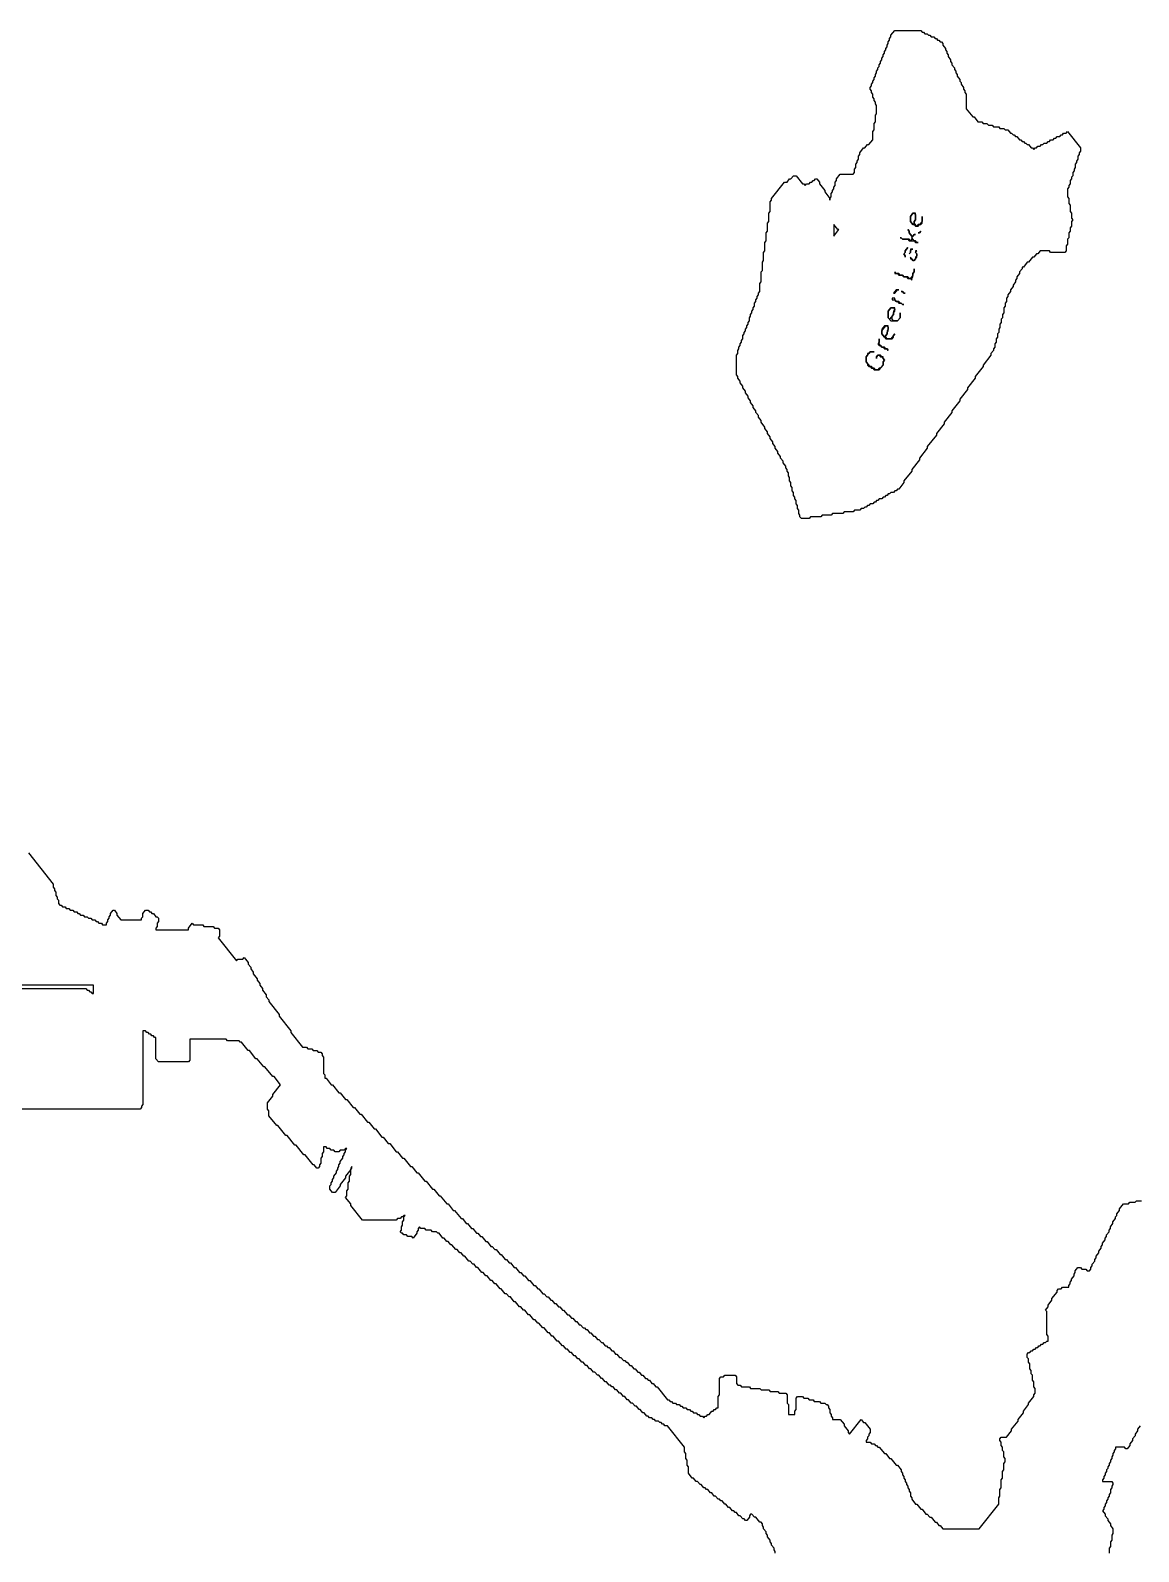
# Model space of a CAD drawing. Header units: metres. Extents: x 0 to 0.609, y 0 to 0.432.
# Drawn here: x 0.164 to 0.3279, y 0.1936 to 0.4186 of the extents above; entities that cross this region are included whole.
import ezdxf

# ---------------------------------------------------------------- set-up
doc = ezdxf.new("R2010")
doc.units = ezdxf.units.M
doc.layers.add('Contours', color=7, linetype='Continuous')

msp = doc.modelspace()

# ---------------------------------------------------------------- linework, layer by layer
at = {"layer": 'Contours'}
for points in [[(0.29187, 0.41857), (0.29571, 0.41857), (0.29591, 0.41832), (0.2961, 0.41832), (0.29629, 0.41808), (0.29667, 0.41808), (0.29687, 0.41784), (0.29706, 0.41784), (0.29725, 0.4176), (0.29764, 0.4176), (0.29783, 0.41736), (0.29802, 0.41736), (0.29821, 0.41712), (0.2984, 0.41712), (0.2986, 0.41688), (0.29879, 0.41688), (0.29898, 0.41663), (0.29898, 0.41639), (0.29936, 0.41591), (0.29936, 0.41567), (0.29956, 0.41543), (0.29956, 0.41519), (0.29975, 0.41494), (0.29975, 0.4147), (0.30013, 0.41422), (0.30013, 0.41398), (0.30033, 0.41374), (0.30033, 0.4135), (0.30071, 0.41301), (0.30071, 0.41277), (0.3009, 0.41253), (0.3009, 0.41229), (0.30109, 0.41205), (0.30109, 0.41181), (0.30148, 0.41132), (0.30148, 0.41108), (0.30167, 0.41084), (0.30167, 0.4106), (0.30205, 0.41012), (0.30205, 0.40988), (0.30225, 0.40963), (0.30225, 0.40939), (0.30244, 0.40915), (0.30244, 0.40698), (0.3034, 0.40577), (0.30359, 0.40577), (0.30417, 0.40505), (0.30474, 0.40505), (0.30494, 0.40481), (0.30551, 0.40481), (0.30571, 0.40456), (0.30628, 0.40456), (0.30647, 0.40432), (0.30724, 0.40432), (0.30743, 0.40408), (0.30801, 0.40408), (0.3082, 0.40384), (0.30859, 0.40384), (0.30897, 0.40336), (0.30916, 0.40336), (0.30936, 0.40312), (0.30955, 0.40312), (0.30974, 0.40287), (0.30993, 0.40287), (0.31032, 0.40239), (0.31051, 0.40239), (0.3107, 0.40215), (0.31089, 0.40215), (0.31109, 0.40191), (0.31128, 0.40191), (0.31147, 0.40167), (0.31166, 0.40167), (0.31205, 0.40119), (0.31224, 0.40119), (0.31243, 0.40094), (0.31262, 0.40119), (0.31282, 0.40119), (0.31301, 0.40143), (0.31339, 0.40143), (0.31358, 0.40167), (0.31378, 0.40167), (0.31397, 0.40191), (0.31435, 0.40191), (0.31454, 0.40215), (0.31474, 0.40215), (0.31493, 0.40239), (0.31531, 0.40239), (0.31551, 0.40263), (0.3157, 0.40263), (0.31589, 0.40287), (0.31627, 0.40287), (0.31647, 0.40312), (0.31666, 0.40312), (0.31685, 0.40336), (0.31723, 0.40336), (0.31743, 0.4036), (0.31935, 0.40119), (0.31935, 0.4007), (0.31916, 0.40046), (0.31916, 0.40022), (0.31896, 0.39998), (0.31896, 0.3995), (0.31877, 0.39925), (0.31877, 0.39901), (0.31858, 0.39877), (0.31858, 0.39829), (0.31839, 0.39805), (0.31839, 0.39781), (0.3182, 0.39756), (0.3182, 0.39708), (0.318, 0.39684), (0.318, 0.3966), (0.31781, 0.39636), (0.31781, 0.39587), (0.31762, 0.39563), (0.31762, 0.39539), (0.31743, 0.39515), (0.31743, 0.39394), (0.31762, 0.3937), (0.31762, 0.39298), (0.31781, 0.39274), (0.31781, 0.39177), (0.318, 0.39153), (0.318, 0.39081), (0.3182, 0.39056), (0.318, 0.39032), (0.318, 0.3896), (0.31781, 0.38936), (0.31781, 0.38887), (0.31762, 0.38863), (0.31762, 0.38791), (0.31743, 0.38767), (0.31743, 0.38694), (0.31723, 0.3867), (0.31723, 0.38598), (0.31704, 0.38574), (0.31493, 0.38574), (0.31474, 0.38598), (0.31339, 0.38598), (0.31301, 0.3855), (0.31282, 0.3855), (0.31243, 0.38501), (0.31224, 0.38501), (0.31166, 0.38429), (0.31147, 0.38429), (0.31089, 0.38356), (0.3107, 0.38356), (0.3107, 0.38332), (0.31032, 0.38284), (0.31032, 0.3826), (0.30993, 0.38212), (0.30993, 0.38187), (0.30974, 0.38163), (0.30974, 0.38139), (0.30936, 0.38091), (0.30936, 0.38067), (0.30897, 0.38018), (0.30897, 0.37994), (0.30859, 0.37946), (0.30859, 0.37922), (0.3084, 0.37898), (0.3084, 0.37849), (0.3082, 0.37825), (0.3082, 0.37777), (0.30801, 0.37753), (0.30801, 0.37681), (0.30782, 0.37656), (0.30782, 0.37608), (0.30763, 0.37584), (0.30763, 0.37536), (0.30743, 0.37512), (0.30743, 0.37463), (0.30724, 0.37439), (0.30724, 0.37391), (0.30705, 0.37367), (0.30705, 0.37318), (0.30686, 0.37294), (0.30686, 0.37246), (0.30667, 0.37222), (0.30667, 0.37174), (0.30647, 0.37149), (0.30647, 0.37125), (0.30609, 0.37077), (0.30609, 0.37053), (0.30494, 0.36908), (0.30494, 0.36884), (0.30378, 0.36739), (0.30378, 0.36715), (0.30263, 0.3657), (0.30263, 0.36546), (0.30148, 0.36401), (0.30148, 0.36377), (0.30033, 0.36232), (0.30033, 0.36208), (0.29917, 0.36063), (0.29917, 0.36039), (0.29802, 0.35894), (0.29802, 0.3587), (0.29667, 0.35701), (0.29667, 0.35677), (0.29552, 0.35532), (0.29552, 0.35508), (0.29437, 0.35363), (0.29437, 0.35339), (0.29322, 0.35194), (0.29322, 0.3517), (0.29245, 0.35074), (0.29226, 0.35074), (0.29206, 0.35049), (0.29187, 0.35049), (0.29168, 0.35025), (0.29129, 0.35025), (0.2911, 0.35001), (0.29091, 0.35001), (0.29072, 0.34977), (0.29053, 0.34977), (0.29033, 0.34953), (0.29014, 0.34953), (0.28995, 0.34929), (0.28957, 0.34929), (0.28937, 0.34905), (0.28918, 0.34905), (0.28899, 0.3488), (0.2888, 0.3488), (0.2886, 0.34856), (0.28822, 0.34856), (0.28803, 0.34832), (0.28784, 0.34832), (0.28764, 0.34808), (0.28745, 0.34808), (0.28726, 0.34784), (0.28688, 0.34784), (0.28668, 0.3476), (0.28591, 0.3476), (0.28572, 0.34736), (0.28438, 0.34736), (0.28419, 0.34711), (0.28265, 0.34711), (0.28246, 0.34687), (0.28111, 0.34687), (0.28092, 0.34663), (0.27938, 0.34663), (0.27919, 0.34639), (0.27804, 0.34639), (0.27784, 0.34663), (0.27784, 0.34687), (0.27765, 0.34711), (0.27765, 0.3476), (0.27746, 0.34784), (0.27746, 0.34832), (0.27727, 0.34856), (0.27727, 0.34905), (0.27708, 0.34929), (0.27708, 0.34953), (0.27688, 0.34977), (0.27688, 0.35025), (0.27669, 0.35049), (0.27669, 0.35098), (0.2765, 0.35122), (0.2765, 0.3517), (0.27631, 0.35194), (0.27631, 0.35243), (0.27612, 0.35267), (0.27612, 0.35315), (0.27592, 0.35339), (0.27592, 0.35363), (0.27573, 0.35387), (0.27573, 0.35411), (0.27535, 0.3546), (0.27535, 0.35484), (0.27496, 0.35532), (0.27496, 0.35556), (0.27458, 0.35605), (0.27458, 0.35629), (0.27419, 0.35677), (0.27419, 0.35701), (0.27381, 0.35749), (0.27381, 0.35774), (0.27342, 0.35822), (0.27342, 0.35846), (0.27304, 0.35894), (0.27304, 0.35918), (0.27266, 0.35967), (0.27266, 0.35991), (0.27208, 0.36063), (0.27208, 0.36087), (0.2717, 0.36136), (0.2717, 0.3616), (0.27131, 0.36208), (0.27131, 0.36232), (0.27093, 0.3628), (0.27093, 0.36305), (0.27054, 0.36353), (0.27054, 0.36377), (0.27016, 0.36425), (0.27016, 0.36449), (0.26977, 0.36498), (0.26977, 0.36522), (0.26939, 0.3657), (0.26939, 0.36594), (0.26901, 0.36643), (0.26901, 0.36667), (0.26862, 0.36715), (0.26862, 0.36739), (0.26843, 0.36763), (0.26843, 0.37053), (0.26862, 0.37077), (0.26862, 0.37125), (0.26881, 0.37149), (0.26881, 0.37174), (0.26901, 0.37198), (0.26901, 0.37222), (0.2692, 0.37246), (0.2692, 0.3727), (0.26939, 0.37294), (0.26939, 0.37343), (0.26958, 0.37367), (0.26958, 0.37391), (0.26977, 0.37415), (0.26977, 0.37439), (0.26997, 0.37463), (0.26997, 0.37487), (0.27016, 0.37512), (0.27016, 0.37536), (0.27035, 0.3756), (0.27035, 0.37608), (0.27054, 0.37632), (0.27054, 0.37656), (0.27073, 0.37681), (0.27073, 0.37705), (0.27093, 0.37729), (0.27093, 0.37753), (0.27112, 0.37777), (0.27112, 0.37825), (0.27131, 0.37849), (0.27131, 0.37874), (0.2715, 0.37898), (0.2715, 0.37922), (0.2717, 0.37946), (0.2717, 0.3797), (0.27189, 0.37994), (0.27189, 0.38115), (0.27208, 0.38139), (0.27208, 0.38284), (0.27227, 0.38308), (0.27227, 0.38429), (0.27246, 0.38453), (0.27246, 0.38574), (0.27266, 0.38598), (0.27266, 0.38718), (0.27285, 0.38743), (0.27285, 0.38863), (0.27304, 0.38887), (0.27304, 0.39008), (0.27323, 0.39032), (0.27323, 0.39153), (0.27342, 0.39177), (0.27342, 0.39322), (0.27362, 0.39346), (0.27362, 0.3937), (0.27554, 0.39612), (0.27592, 0.39612), (0.27631, 0.3966), (0.2765, 0.3966), (0.27688, 0.39708), (0.27727, 0.39708), (0.27823, 0.39587), (0.27842, 0.39587), (0.27861, 0.39563), (0.27881, 0.39587), (0.27919, 0.39587), (0.27938, 0.39612), (0.27957, 0.39612), (0.27977, 0.39636), (0.27996, 0.39636), (0.28015, 0.3966), (0.28034, 0.3966), (0.28073, 0.39612), (0.28073, 0.39587), (0.2815, 0.39491), (0.2815, 0.39467), (0.28226, 0.3937), (0.28226, 0.39346), (0.28226, 0.3937), (0.28246, 0.39394), (0.28246, 0.39443), (0.28265, 0.39467), (0.28265, 0.39491), (0.28284, 0.39515), (0.28284, 0.39539), (0.28303, 0.39563), (0.28303, 0.39612), (0.28322, 0.39636), (0.28322, 0.3966), (0.2838, 0.39732), (0.28572, 0.39732), (0.28591, 0.39756), (0.28591, 0.39805), (0.28611, 0.39829), (0.28611, 0.39877), (0.2863, 0.39901), (0.2863, 0.39925), (0.28649, 0.3995), (0.28649, 0.39998), (0.28668, 0.40022), (0.28668, 0.40046), (0.28726, 0.40119), (0.28745, 0.40119), (0.28784, 0.40167), (0.28803, 0.40167), (0.2886, 0.40239), (0.2886, 0.4036), (0.2888, 0.40384), (0.2888, 0.40481), (0.28899, 0.40505), (0.28899, 0.40601), (0.28918, 0.40625), (0.28918, 0.40746), (0.28899, 0.4077), (0.28899, 0.40794), (0.2888, 0.40819), (0.2888, 0.40843), (0.2886, 0.40867), (0.2886, 0.40915), (0.28841, 0.40939), (0.28841, 0.40963), (0.28822, 0.40988), (0.28822, 0.41012), (0.28841, 0.41036), (0.28841, 0.4106), (0.2886, 0.41084), (0.2886, 0.41108), (0.2888, 0.41132), (0.2888, 0.41156), (0.28899, 0.41181), (0.28899, 0.41205), (0.28918, 0.41229), (0.28918, 0.41253), (0.28937, 0.41277), (0.28937, 0.41301), (0.28957, 0.41325), (0.28957, 0.4135), (0.28976, 0.41374), (0.28976, 0.41398), (0.28995, 0.41422), (0.28995, 0.41446), (0.29014, 0.4147), (0.29014, 0.41494), (0.29033, 0.41519), (0.29033, 0.41543), (0.29053, 0.41567), (0.29053, 0.41591), (0.29072, 0.41615), (0.29072, 0.41639), (0.29091, 0.41663), (0.29091, 0.41688), (0.2911, 0.41712), (0.2911, 0.41736), (0.29129, 0.4176), (0.29129, 0.41784), (0.29187, 0.41857)], [(0.29456, 0.39153), (0.29418, 0.39105), (0.29418, 0.39032), (0.29456, 0.38984), (0.29475, 0.38984), (0.29495, 0.3896), (0.29533, 0.3896), (0.29552, 0.38984), (0.29571, 0.38984), (0.29591, 0.39008), (0.29591, 0.39105), (0.29591, 0.39032), (0.29552, 0.38984), (0.29533, 0.38984), (0.29514, 0.3896), (0.29475, 0.39008), (0.29475, 0.39032), (0.29495, 0.39056), (0.29495, 0.39153), (0.29456, 0.39153)], [(0.29456, 0.39153), (0.29475, 0.39153), (0.29495, 0.39129), (0.29495, 0.39056), (0.29475, 0.39032), (0.29475, 0.39008), (0.29456, 0.38984), (0.29418, 0.39032), (0.29418, 0.39105), (0.29456, 0.39153)], [(0.28284, 0.38984), (0.28284, 0.38815), (0.28361, 0.38912), (0.28342, 0.38912), (0.28284, 0.38984)], [(0.29379, 0.38912), (0.29398, 0.38887), (0.29398, 0.38863), (0.29437, 0.38815), (0.29437, 0.38767), (0.29418, 0.38743), (0.29398, 0.38767), (0.29302, 0.38767), (0.29283, 0.38791), (0.29264, 0.38791), (0.29283, 0.38791), (0.29302, 0.38767), (0.29379, 0.38767), (0.29398, 0.38743), (0.29475, 0.38743), (0.29495, 0.38718), (0.29533, 0.38718), (0.29514, 0.38718), (0.29495, 0.38743), (0.29475, 0.38743), (0.29437, 0.38791), (0.29475, 0.38839), (0.29495, 0.38839), (0.29475, 0.38839), (0.29456, 0.38815), (0.29437, 0.38815), (0.29398, 0.38863), (0.29398, 0.38887), (0.29379, 0.38912)], [(0.29571, 0.38887), (0.29552, 0.38863), (0.29533, 0.38863), (0.29552, 0.38863), (0.29571, 0.38887)], [(0.29379, 0.38646), (0.29341, 0.38598), (0.29341, 0.38574), (0.29322, 0.3855), (0.29341, 0.38525), (0.29341, 0.38501), (0.29341, 0.38525), (0.29322, 0.3855), (0.29341, 0.38574), (0.29341, 0.38598), (0.29379, 0.38646)], [(0.29418, 0.38622), (0.29418, 0.38574), (0.29398, 0.3855), (0.29418, 0.38574), (0.29418, 0.38598), (0.29437, 0.38622), (0.29456, 0.38622), (0.29418, 0.38622)], [(0.29495, 0.38598), (0.29495, 0.38574), (0.29514, 0.3855), (0.29514, 0.38525), (0.29495, 0.38501), (0.29495, 0.38477), (0.29475, 0.38453), (0.29456, 0.38453), (0.29418, 0.38501), (0.29418, 0.38477), (0.29437, 0.38477), (0.29456, 0.38453), (0.29475, 0.38453), (0.29514, 0.38501), (0.29514, 0.3855), (0.29495, 0.38574), (0.29514, 0.38598), (0.29495, 0.38598)], [(0.29475, 0.38332), (0.29475, 0.38284), (0.29456, 0.3826), (0.29456, 0.38236), (0.29418, 0.38187), (0.29398, 0.38187), (0.29379, 0.38212), (0.29322, 0.38212), (0.29302, 0.38236), (0.29264, 0.38236), (0.29245, 0.3826), (0.29206, 0.3826), (0.29187, 0.38284), (0.29187, 0.3826), (0.29226, 0.3826), (0.29245, 0.38236), (0.29302, 0.38236), (0.29322, 0.38212), (0.2936, 0.38212), (0.29379, 0.38187), (0.29418, 0.38187), (0.29437, 0.38163), (0.29437, 0.38187), (0.29456, 0.38212), (0.29456, 0.3826), (0.29475, 0.38284), (0.29475, 0.38332)], [(0.29149, 0.37898), (0.29149, 0.37874), (0.29187, 0.37874), (0.29206, 0.37849), (0.29226, 0.37849), (0.29245, 0.37825), (0.29283, 0.37825), (0.29302, 0.37801), (0.29322, 0.37801), (0.29302, 0.37801), (0.29283, 0.37825), (0.29264, 0.37825), (0.29245, 0.37849), (0.29206, 0.37849), (0.29187, 0.37874), (0.29187, 0.37898), (0.29149, 0.37898)], [(0.29206, 0.38018), (0.29168, 0.3797), (0.29187, 0.3797), (0.29226, 0.38018), (0.29245, 0.38018), (0.29206, 0.38018)], [(0.29283, 0.37994), (0.29302, 0.37994), (0.29322, 0.3797), (0.29341, 0.3797), (0.29322, 0.3797), (0.29302, 0.37994), (0.29283, 0.37994)], [(0.29129, 0.37753), (0.29091, 0.37705), (0.29091, 0.37608), (0.29129, 0.3756), (0.29226, 0.3756), (0.29264, 0.37608), (0.29264, 0.37681), (0.29264, 0.37608), (0.29226, 0.3756), (0.29168, 0.3756), (0.29149, 0.37584), (0.29149, 0.37632), (0.29168, 0.37656), (0.29168, 0.37681), (0.29187, 0.37705), (0.29187, 0.37753), (0.29129, 0.37753)], [(0.29129, 0.37753), (0.29168, 0.37753), (0.29187, 0.37729), (0.29168, 0.37705), (0.29168, 0.37656), (0.2911, 0.37584), (0.29091, 0.37608), (0.29091, 0.37705), (0.29129, 0.37753)], [(0.29033, 0.37487), (0.28995, 0.37439), (0.28995, 0.37367), (0.29053, 0.37294), (0.29149, 0.37294), (0.29168, 0.37318), (0.29168, 0.37343), (0.29187, 0.37367), (0.29129, 0.37294), (0.29072, 0.37294), (0.29053, 0.37318), (0.29053, 0.37343), (0.29072, 0.37367), (0.29072, 0.37391), (0.29091, 0.37415), (0.29091, 0.37487), (0.29033, 0.37487)], [(0.29053, 0.37487), (0.29072, 0.37487), (0.29091, 0.37463), (0.29091, 0.37439), (0.29072, 0.37415), (0.29072, 0.37367), (0.29033, 0.37318), (0.28995, 0.37367), (0.28995, 0.37415), (0.29053, 0.37487)], [(0.28957, 0.37294), (0.28957, 0.37246), (0.28937, 0.37222), (0.28957, 0.37198), (0.28976, 0.37198), (0.28995, 0.37174), (0.29014, 0.37174), (0.29033, 0.37149), (0.29072, 0.37149), (0.29091, 0.37125), (0.29072, 0.37149), (0.29053, 0.37149), (0.29033, 0.37174), (0.28995, 0.37174), (0.28957, 0.37222), (0.28957, 0.37294)], [(0.28822, 0.37101), (0.28803, 0.37077), (0.28784, 0.37077), (0.28784, 0.37053), (0.28764, 0.37029), (0.28764, 0.36956), (0.28784, 0.36932), (0.28784, 0.36908), (0.28803, 0.36884), (0.28822, 0.36884), (0.28841, 0.3686), (0.2886, 0.3686), (0.2888, 0.36836), (0.28957, 0.36836), (0.29014, 0.36908), (0.29014, 0.36956), (0.29033, 0.3698), (0.29014, 0.37005), (0.29014, 0.37029), (0.28995, 0.37029), (0.28976, 0.37053), (0.28937, 0.37053), (0.28918, 0.37029), (0.28918, 0.37005), (0.28918, 0.37029), (0.28937, 0.37053), (0.28957, 0.37053), (0.28976, 0.37029), (0.28995, 0.37029), (0.29033, 0.3698), (0.29014, 0.36956), (0.29014, 0.36908), (0.28976, 0.3686), (0.28957, 0.3686), (0.28937, 0.36836), (0.28899, 0.36836), (0.2888, 0.3686), (0.2886, 0.3686), (0.28841, 0.36884), (0.28822, 0.36884), (0.28764, 0.36956), (0.28764, 0.37029), (0.28822, 0.37101), (0.2888, 0.37101), (0.28822, 0.37101)], [(0.16371, 0.29691), (0.16736, 0.29232), (0.16736, 0.29184), (0.16755, 0.2916), (0.16755, 0.29135), (0.16774, 0.29111), (0.16774, 0.29063), (0.16794, 0.29039), (0.16794, 0.29015), (0.16813, 0.28991), (0.16813, 0.28942), (0.16832, 0.28918), (0.16851, 0.28918), (0.1687, 0.28894), (0.16909, 0.28894), (0.16928, 0.2887), (0.16967, 0.2887), (0.16986, 0.28846), (0.17024, 0.28846), (0.17043, 0.28822), (0.17082, 0.28822), (0.17101, 0.28797), (0.1712, 0.28797), (0.1714, 0.28773), (0.17178, 0.28773), (0.17197, 0.28749), (0.17236, 0.28749), (0.17255, 0.28725), (0.17293, 0.28725), (0.17312, 0.28701), (0.17351, 0.28701), (0.1737, 0.28677), (0.17389, 0.28677), (0.17409, 0.28653), (0.17447, 0.28653), (0.17466, 0.28629), (0.17524, 0.28629), (0.17524, 0.28653), (0.17543, 0.28677), (0.17543, 0.28701), (0.17562, 0.28725), (0.17562, 0.28749), (0.17581, 0.28773), (0.17581, 0.28797), (0.1762, 0.28846), (0.17639, 0.28846), (0.17678, 0.28797), (0.17678, 0.28773), (0.17735, 0.28701), (0.18043, 0.28701), (0.18043, 0.28725), (0.18062, 0.28749), (0.18062, 0.28797), (0.181, 0.28846), (0.18139, 0.28846), (0.18158, 0.28822), (0.18177, 0.28822), (0.18196, 0.28797), (0.18216, 0.28797), (0.18254, 0.28749), (0.18273, 0.28749), (0.18292, 0.28725), (0.18292, 0.28677), (0.18273, 0.28653), (0.18273, 0.28604), (0.18254, 0.2858), (0.18254, 0.28556), (0.18734, 0.28556), (0.18734, 0.2858), (0.18792, 0.28653), (0.18811, 0.28629), (0.18946, 0.28629), (0.18965, 0.28604), (0.19099, 0.28604), (0.19119, 0.2858), (0.19176, 0.2858), (0.19195, 0.28556), (0.19195, 0.2846), (0.19176, 0.28435), (0.19445, 0.28097), (0.19464, 0.28122), (0.19541, 0.28122), (0.19561, 0.28146), (0.19618, 0.28073), (0.19618, 0.28049), (0.19657, 0.28001), (0.19657, 0.27977), (0.19695, 0.27928), (0.19695, 0.27904), (0.19753, 0.27832), (0.19753, 0.27808), (0.19791, 0.2776), (0.19791, 0.27735), (0.1983, 0.27687), (0.1983, 0.27663), (0.19887, 0.27591), (0.19887, 0.27566), (0.19926, 0.27518), (0.19926, 0.27494), (0.20079, 0.27301), (0.20079, 0.27277), (0.20252, 0.27059), (0.20252, 0.27035), (0.20425, 0.26818), (0.20483, 0.26818), (0.20502, 0.26794), (0.2056, 0.26794), (0.20579, 0.2677), (0.20637, 0.2677), (0.20656, 0.26746), (0.20694, 0.26746), (0.20713, 0.26722), (0.20713, 0.26697), (0.20733, 0.26673), (0.20733, 0.26432), (0.20752, 0.26408), (0.20752, 0.26359), (0.20771, 0.26359), (0.20848, 0.26263), (0.20867, 0.26263), (0.20963, 0.26142), (0.20982, 0.26142), (0.21059, 0.26046), (0.21079, 0.26046), (0.21175, 0.25925), (0.21194, 0.25925), (0.21271, 0.25828), (0.2129, 0.25828), (0.21386, 0.25708), (0.21405, 0.25708), (0.21482, 0.25611), (0.21501, 0.25611), (0.21597, 0.2549), (0.21617, 0.2549), (0.21693, 0.25394), (0.21713, 0.25394), (0.21809, 0.25273), (0.21828, 0.25273), (0.21905, 0.25177), (0.21924, 0.25177), (0.2202, 0.25056), (0.22039, 0.25056), (0.22116, 0.24959), (0.22135, 0.24959), (0.22231, 0.24839), (0.22251, 0.24839), (0.22347, 0.24718), (0.22366, 0.24718), (0.22443, 0.24621), (0.22462, 0.24621), (0.22558, 0.24501), (0.22577, 0.24501), (0.22654, 0.24404), (0.22673, 0.24404), (0.22769, 0.24284), (0.22789, 0.24284), (0.22846, 0.24211), (0.22865, 0.24211), (0.22923, 0.24139), (0.22942, 0.24139), (0.23, 0.24066), (0.23019, 0.24066), (0.23058, 0.24018), (0.23077, 0.24018), (0.23134, 0.23946), (0.23154, 0.23946), (0.23211, 0.23873), (0.23231, 0.23873), (0.23269, 0.23825), (0.23288, 0.23825), (0.23346, 0.23752), (0.23365, 0.23752), (0.23423, 0.2368), (0.23442, 0.2368), (0.2348, 0.23632), (0.235, 0.23632), (0.23557, 0.23559), (0.23576, 0.23559), (0.23634, 0.23487), (0.23653, 0.23487), (0.23692, 0.23439), (0.23711, 0.23439), (0.23769, 0.23366), (0.23788, 0.23366), (0.23845, 0.23294), (0.23865, 0.23294), (0.23903, 0.23246), (0.23922, 0.23246), (0.2398, 0.23173), (0.23999, 0.23173), (0.24038, 0.23125), (0.24057, 0.23125), (0.24095, 0.23077), (0.24114, 0.23077), (0.24153, 0.23028), (0.24172, 0.23028), (0.24211, 0.2298), (0.2423, 0.2298), (0.24268, 0.22932), (0.24287, 0.22932), (0.24345, 0.22859), (0.24364, 0.22859), (0.24403, 0.22811), (0.24422, 0.22811), (0.2446, 0.22763), (0.2448, 0.22763), (0.24518, 0.22715), (0.24537, 0.22715), (0.24576, 0.22666), (0.24595, 0.22666), (0.24614, 0.22642), (0.24633, 0.22642), (0.24672, 0.22594), (0.24691, 0.22594), (0.24729, 0.22546), (0.24749, 0.22546), (0.24787, 0.22497), (0.24806, 0.22497), (0.24845, 0.22449), (0.24864, 0.22449), (0.24902, 0.22401), (0.24921, 0.22401), (0.24941, 0.22377), (0.2496, 0.22377), (0.24998, 0.22328), (0.25018, 0.22328), (0.25056, 0.2228), (0.25075, 0.2228), (0.25114, 0.22232), (0.25133, 0.22232), (0.25171, 0.22183), (0.2519, 0.22183), (0.2521, 0.22159), (0.25229, 0.22159), (0.25267, 0.22111), (0.25287, 0.22111), (0.25325, 0.22063), (0.25344, 0.22063), (0.25383, 0.22014), (0.25402, 0.22014), (0.2544, 0.21966), (0.25459, 0.21966), (0.25498, 0.21918), (0.25517, 0.21918), (0.25536, 0.21894), (0.25556, 0.21894), (0.25594, 0.21846), (0.25613, 0.21846), (0.25652, 0.21797), (0.25671, 0.21797), (0.25825, 0.21604), (0.25844, 0.21604), (0.25863, 0.2158), (0.25882, 0.2158), (0.25901, 0.21556), (0.2594, 0.21556), (0.25959, 0.21532), (0.25997, 0.21532), (0.26017, 0.21508), (0.26036, 0.21508), (0.26055, 0.21483), (0.26094, 0.21483), (0.26113, 0.21459), (0.26151, 0.21459), (0.2617, 0.21435), (0.2619, 0.21435), (0.26209, 0.21411), (0.26247, 0.21411), (0.26266, 0.21387), (0.26286, 0.21387), (0.26305, 0.21363), (0.26343, 0.21363), (0.26363, 0.21339), (0.26382, 0.21363), (0.26401, 0.21363), (0.2642, 0.21387), (0.26439, 0.21387), (0.26478, 0.21435), (0.26497, 0.21435), (0.26516, 0.21459), (0.26535, 0.21459), (0.26555, 0.21483), (0.26574, 0.21483), (0.26574, 0.21652), (0.26593, 0.21677), (0.26593, 0.21918), (0.26612, 0.21942), (0.26651, 0.21942), (0.2667, 0.21966), (0.26824, 0.21966), (0.26843, 0.21942), (0.26843, 0.21846), (0.26862, 0.21821), (0.26901, 0.21821), (0.2692, 0.21797), (0.27035, 0.21797), (0.27054, 0.21773), (0.27189, 0.21773), (0.27208, 0.21749), (0.27323, 0.21749), (0.27342, 0.21725), (0.27458, 0.21725), (0.27477, 0.21701), (0.27573, 0.21701), (0.27592, 0.21677), (0.27592, 0.21556), (0.27612, 0.21532), (0.27612, 0.21387), (0.27708, 0.21387), (0.27708, 0.21435), (0.27727, 0.21459), (0.27727, 0.21628), (0.27746, 0.21652), (0.27823, 0.21652), (0.27842, 0.21628), (0.279, 0.21628), (0.27919, 0.21604), (0.27977, 0.21604), (0.27996, 0.2158), (0.28073, 0.2158), (0.28092, 0.21556), (0.2815, 0.21556), (0.28169, 0.21532), (0.28188, 0.21532), (0.28207, 0.21508), (0.28207, 0.21483), (0.28226, 0.21459), (0.28226, 0.21411), (0.28246, 0.21387), (0.28246, 0.21363), (0.28265, 0.21339), (0.28265, 0.21314), (0.2838, 0.21314), (0.28438, 0.21242), (0.28438, 0.21218), (0.28495, 0.21146), (0.28495, 0.21121), (0.28515, 0.21097), (0.28688, 0.21314), (0.28726, 0.21266), (0.28745, 0.21266), (0.28822, 0.2117), (0.28822, 0.21121), (0.28803, 0.21097), (0.28803, 0.21073), (0.28784, 0.21049), (0.28784, 0.21025), (0.28764, 0.21001), (0.28764, 0.20977), (0.28822, 0.20977), (0.28841, 0.20952), (0.2888, 0.20952), (0.28899, 0.20928), (0.28918, 0.20928), (0.28937, 0.20904), (0.28957, 0.20904), (0.29033, 0.20808), (0.29053, 0.20808), (0.2911, 0.20735), (0.29129, 0.20735), (0.29206, 0.20639), (0.29226, 0.20639), (0.29283, 0.20566), (0.29283, 0.20542), (0.29302, 0.20518), (0.29302, 0.20494), (0.29322, 0.2047), (0.29322, 0.20445), (0.29341, 0.20421), (0.29341, 0.20397), (0.2936, 0.20373), (0.2936, 0.20349), (0.29379, 0.20325), (0.29379, 0.20301), (0.29398, 0.20277), (0.29398, 0.20252), (0.29418, 0.20228), (0.29418, 0.2018), (0.29437, 0.20156), (0.29437, 0.20132), (0.29495, 0.20059), (0.29514, 0.20059), (0.29571, 0.19987), (0.29591, 0.19987), (0.29648, 0.19914), (0.29667, 0.19914), (0.29706, 0.19866), (0.29725, 0.19866), (0.29783, 0.19794), (0.29802, 0.19794), (0.2984, 0.19745), (0.2986, 0.19745), (0.29898, 0.19697), (0.30436, 0.19697), (0.30724, 0.20059), (0.30724, 0.20156), (0.30743, 0.2018), (0.30743, 0.20277), (0.30763, 0.20301), (0.30763, 0.20421), (0.30782, 0.20445), (0.30782, 0.20542), (0.30801, 0.20566), (0.30801, 0.20663), (0.3082, 0.20687), (0.3082, 0.20735), (0.30801, 0.20759), (0.30801, 0.20832), (0.30782, 0.20856), (0.30782, 0.20904), (0.30763, 0.20928), (0.30763, 0.20977), (0.30743, 0.21001), (0.30743, 0.21025), (0.30763, 0.21049), (0.3084, 0.21049), (0.30916, 0.21146), (0.30916, 0.2117), (0.31013, 0.2129), (0.31013, 0.21314), (0.31089, 0.21411), (0.31089, 0.21435), (0.31166, 0.21532), (0.31166, 0.21556), (0.31243, 0.21652), (0.31243, 0.21677), (0.31262, 0.21701), (0.31262, 0.21773), (0.31243, 0.21797), (0.31243, 0.2187), (0.31224, 0.21894), (0.31224, 0.21966), (0.31205, 0.2199), (0.31205, 0.22039), (0.31185, 0.22063), (0.31185, 0.22135), (0.31166, 0.22159), (0.31166, 0.22208), (0.31147, 0.22232), (0.31147, 0.2228), (0.31166, 0.22304), (0.31185, 0.22304), (0.31205, 0.22328), (0.31224, 0.22328), (0.31243, 0.22352), (0.31262, 0.22352), (0.31282, 0.22377), (0.31301, 0.22377), (0.3132, 0.22401), (0.31339, 0.22401), (0.31358, 0.22425), (0.31378, 0.22425), (0.31397, 0.22449), (0.31416, 0.22449), (0.31435, 0.22473), (0.31454, 0.22473), (0.31454, 0.22546), (0.31435, 0.2257), (0.31435, 0.22908), (0.31416, 0.22932), (0.31454, 0.2298), (0.31454, 0.23004), (0.31512, 0.23077), (0.31512, 0.23101), (0.31589, 0.23197), (0.31589, 0.23221), (0.31608, 0.23246), (0.31647, 0.23246), (0.31666, 0.2327), (0.31762, 0.2327), (0.31762, 0.23294), (0.31781, 0.23318), (0.31781, 0.23342), (0.318, 0.23366), (0.318, 0.2339), (0.31839, 0.23439), (0.31839, 0.23463), (0.31858, 0.23487), (0.31858, 0.23511), (0.31896, 0.23559), (0.31935, 0.23559), (0.31954, 0.23535), (0.32012, 0.23535), (0.32031, 0.23511), (0.32069, 0.23511), (0.32089, 0.23535), (0.32089, 0.23559), (0.32108, 0.23584), (0.32108, 0.23608), (0.32146, 0.23656), (0.32146, 0.2368), (0.32165, 0.23704), (0.32165, 0.23728), (0.32204, 0.23777), (0.32204, 0.23801), (0.32242, 0.23849), (0.32242, 0.23873), (0.32261, 0.23897), (0.32261, 0.23921), (0.323, 0.2397), (0.323, 0.23994), (0.32319, 0.24018), (0.32319, 0.24042), (0.32358, 0.2409), (0.32358, 0.24115), (0.32377, 0.24139), (0.32377, 0.24163), (0.32415, 0.24211), (0.32415, 0.24235), (0.32454, 0.24284), (0.32454, 0.24308), (0.32473, 0.24332), (0.32473, 0.24356), (0.32511, 0.24404), (0.32511, 0.24428), (0.32569, 0.24501), (0.32646, 0.24501), (0.32665, 0.24525), (0.32742, 0.24525), (0.32761, 0.24549), (0.32838, 0.24549)], [(0.16217, 0.27687), (0.17216, 0.27687), (0.17236, 0.27663), (0.17255, 0.27663), (0.17274, 0.27639), (0.17293, 0.27639), (0.17312, 0.27615), (0.17332, 0.27615), (0.17332, 0.27735), (0.16217, 0.27735)], [(0.27419, 0.19335), (0.27419, 0.19359), (0.274, 0.19383), (0.274, 0.19408), (0.27362, 0.19456), (0.27362, 0.1948), (0.27342, 0.19504), (0.27342, 0.19528), (0.27304, 0.19576), (0.27304, 0.19601), (0.27285, 0.19625), (0.27285, 0.19649), (0.27246, 0.19697), (0.27246, 0.19721), (0.27227, 0.19745), (0.27227, 0.1977), (0.27208, 0.19794), (0.27189, 0.19794), (0.27131, 0.19866), (0.27112, 0.19866), (0.27073, 0.19914), (0.27054, 0.19914), (0.27035, 0.1989), (0.27035, 0.19866), (0.26997, 0.19818), (0.26977, 0.19818), (0.26958, 0.19842), (0.26939, 0.19842), (0.26901, 0.1989), (0.26881, 0.1989), (0.26843, 0.19939), (0.26824, 0.19939), (0.26804, 0.19963), (0.26785, 0.19963), (0.26747, 0.20011), (0.26728, 0.20011), (0.26689, 0.20059), (0.2667, 0.20059), (0.26632, 0.20108), (0.26612, 0.20108), (0.26593, 0.20132), (0.26574, 0.20132), (0.26535, 0.2018), (0.26516, 0.2018), (0.26478, 0.20228), (0.26459, 0.20228), (0.2642, 0.20277), (0.26401, 0.20277), (0.26382, 0.20301), (0.26363, 0.20301), (0.26324, 0.20349), (0.26305, 0.20349), (0.26266, 0.20397), (0.26247, 0.20397), (0.26209, 0.20445), (0.2619, 0.20445), (0.26132, 0.20518), (0.26132, 0.20614), (0.26113, 0.20639), (0.26113, 0.20711), (0.26094, 0.20735), (0.26094, 0.20808), (0.26074, 0.20832), (0.26074, 0.20904), (0.25825, 0.21218), (0.25786, 0.21218), (0.25767, 0.21242), (0.25748, 0.21242), (0.25728, 0.21266), (0.25709, 0.21266), (0.2569, 0.2129), (0.25652, 0.2129), (0.25632, 0.21314), (0.25613, 0.21314), (0.25594, 0.21339), (0.25556, 0.21339), (0.25536, 0.21363), (0.25517, 0.21363), (0.25479, 0.21411), (0.25459, 0.21411), (0.25421, 0.21459), (0.25402, 0.21459), (0.25363, 0.21508), (0.25344, 0.21508), (0.25306, 0.21556), (0.25287, 0.21556), (0.25248, 0.21604), (0.25229, 0.21604), (0.2519, 0.21652), (0.25171, 0.21652), (0.25133, 0.21701), (0.25114, 0.21701), (0.25075, 0.21749), (0.25056, 0.21749), (0.25018, 0.21797), (0.24998, 0.21797), (0.24979, 0.21821), (0.2496, 0.21821), (0.24921, 0.2187), (0.24902, 0.2187), (0.24864, 0.21918), (0.24845, 0.21918), (0.24806, 0.21966), (0.24787, 0.21966), (0.24749, 0.22014), (0.24729, 0.22014), (0.24691, 0.22063), (0.24672, 0.22063), (0.24633, 0.22111), (0.24614, 0.22111), (0.24576, 0.22159), (0.24556, 0.22159), (0.24518, 0.22208), (0.24499, 0.22208), (0.2446, 0.22256), (0.24441, 0.22256), (0.24403, 0.22304), (0.24383, 0.22304), (0.24345, 0.22352), (0.24326, 0.22352), (0.24287, 0.22401), (0.24268, 0.22401), (0.24211, 0.22473), (0.24191, 0.22473), (0.24134, 0.22546), (0.24114, 0.22546), (0.24076, 0.22594), (0.24057, 0.22594), (0.23999, 0.22666), (0.2398, 0.22666), (0.23922, 0.22739), (0.23903, 0.22739), (0.23865, 0.22787), (0.23845, 0.22787), (0.23788, 0.22859), (0.23769, 0.22859), (0.23711, 0.22932), (0.23692, 0.22932), (0.23653, 0.2298), (0.23634, 0.2298), (0.23576, 0.23052), (0.23557, 0.23052), (0.235, 0.23125), (0.2348, 0.23125), (0.23442, 0.23173), (0.23423, 0.23173), (0.23365, 0.23246), (0.23346, 0.23246), (0.23288, 0.23318), (0.23269, 0.23318), (0.23231, 0.23366), (0.23211, 0.23366), (0.23154, 0.23439), (0.23134, 0.23439), (0.23096, 0.23487), (0.23077, 0.23487), (0.23019, 0.23559), (0.23, 0.23559), (0.22962, 0.23608), (0.22942, 0.23608), (0.22904, 0.23656), (0.22885, 0.23656), (0.22827, 0.23728), (0.22808, 0.23728), (0.22769, 0.23777), (0.2275, 0.23777), (0.22712, 0.23825), (0.22693, 0.23825), (0.22635, 0.23897), (0.22616, 0.23897), (0.22577, 0.23946), (0.22558, 0.23946), (0.2252, 0.23994), (0.225, 0.23994), (0.22443, 0.24066), (0.22424, 0.24066), (0.22404, 0.2409), (0.22347, 0.2409), (0.22327, 0.24115), (0.22251, 0.24115), (0.22231, 0.24139), (0.22174, 0.24139), (0.22155, 0.24163), (0.22135, 0.24139), (0.22135, 0.24115), (0.22116, 0.2409), (0.22116, 0.24066), (0.22058, 0.23994), (0.22039, 0.24018), (0.21982, 0.24018), (0.21962, 0.24042), (0.21924, 0.24042), (0.21905, 0.24066), (0.21886, 0.24066), (0.21866, 0.2409), (0.21886, 0.24115), (0.21886, 0.24163), (0.21905, 0.24187), (0.21905, 0.24235), (0.21924, 0.24259), (0.21924, 0.24308), (0.21943, 0.24332), (0.21924, 0.24332), (0.21905, 0.24308), (0.21886, 0.24308), (0.21866, 0.24284), (0.21828, 0.24284), (0.21809, 0.24259), (0.21309, 0.24259), (0.21136, 0.24477), (0.21136, 0.24501), (0.21059, 0.24597), (0.21079, 0.24621), (0.21079, 0.24694), (0.21098, 0.24718), (0.21098, 0.24815), (0.21117, 0.24839), (0.21117, 0.24911), (0.21136, 0.24935), (0.21136, 0.25008), (0.21155, 0.25032), (0.21155, 0.25056), (0.21136, 0.25032), (0.21136, 0.25008), (0.21059, 0.24911), (0.21059, 0.24887), (0.20982, 0.2479), (0.20982, 0.24766), (0.20906, 0.2467), (0.20867, 0.2467), (0.20829, 0.24718), (0.20829, 0.24766), (0.20848, 0.2479), (0.20848, 0.24815), (0.20867, 0.24839), (0.20867, 0.24863), (0.20886, 0.24887), (0.20886, 0.24911), (0.20925, 0.24959), (0.20925, 0.24984), (0.20944, 0.25008), (0.20944, 0.25032), (0.20963, 0.25056), (0.20963, 0.2508), (0.20982, 0.25104), (0.20982, 0.25128), (0.21021, 0.25177), (0.21021, 0.25201), (0.2104, 0.25225), (0.2104, 0.25249), (0.21059, 0.25273), (0.21059, 0.25297), (0.21079, 0.25321), (0.21059, 0.25321), (0.2104, 0.25297), (0.20982, 0.25297), (0.20963, 0.25273), (0.20906, 0.25273), (0.20886, 0.25297), (0.20848, 0.25297), (0.20829, 0.25321), (0.2079, 0.25321), (0.20771, 0.25346), (0.20733, 0.25346), (0.20733, 0.25273), (0.20713, 0.25249), (0.20713, 0.25201), (0.20694, 0.25177), (0.20694, 0.25104), (0.20675, 0.2508), (0.20675, 0.25056), (0.20656, 0.25032), (0.20637, 0.25032), (0.20598, 0.2508), (0.20579, 0.2508), (0.20464, 0.25225), (0.20444, 0.25225), (0.20329, 0.2537), (0.2031, 0.2537), (0.20195, 0.25515), (0.20175, 0.25515), (0.2006, 0.25659), (0.20041, 0.25659), (0.19926, 0.25804), (0.19926, 0.25877), (0.19906, 0.25901), (0.19906, 0.25997), (0.19983, 0.26094), (0.19983, 0.26118), (0.20099, 0.26263), (0.20002, 0.26384), (0.19983, 0.26384), (0.19868, 0.26528), (0.19849, 0.26528), (0.19753, 0.26649), (0.19733, 0.26649), (0.19637, 0.2677), (0.19618, 0.2677), (0.19522, 0.26891), (0.19503, 0.26891), (0.19484, 0.26915), (0.19311, 0.26915), (0.19292, 0.26939), (0.18754, 0.26939), (0.18754, 0.26625), (0.18734, 0.26601), (0.18292, 0.26601), (0.18254, 0.26649), (0.18254, 0.26963), (0.18235, 0.26963), (0.18216, 0.26987), (0.18196, 0.26987), (0.18177, 0.27011), (0.18158, 0.27011), (0.18139, 0.27035), (0.18119, 0.27035), (0.181, 0.27059), (0.18062, 0.27059), (0.18062, 0.25973), (0.18043, 0.25949), (0.18043, 0.25925), (0.18023, 0.25901), (0.16217, 0.25901)], [(0.32819, 0.21218), (0.3278, 0.2117), (0.3278, 0.21146), (0.32742, 0.21097), (0.32742, 0.21073), (0.32703, 0.21025), (0.32703, 0.21001), (0.32665, 0.20952), (0.32665, 0.20928), (0.32627, 0.2088), (0.32607, 0.2088), (0.32588, 0.20904), (0.32454, 0.20904), (0.32454, 0.2088), (0.32434, 0.20856), (0.32434, 0.20832), (0.32415, 0.20808), (0.32415, 0.20783), (0.32396, 0.20759), (0.32396, 0.20735), (0.32377, 0.20711), (0.32377, 0.20687), (0.32358, 0.20663), (0.32358, 0.20639), (0.32338, 0.20614), (0.32338, 0.2059), (0.32319, 0.20566), (0.32319, 0.20542), (0.323, 0.20518), (0.323, 0.20494), (0.32281, 0.2047), (0.32281, 0.20445), (0.32261, 0.20421), (0.32261, 0.20397), (0.32396, 0.20397), (0.32415, 0.20373), (0.32415, 0.20349), (0.32396, 0.20325), (0.32396, 0.20301), (0.32377, 0.20277), (0.32377, 0.20228), (0.32358, 0.20204), (0.32358, 0.2018), (0.32338, 0.20156), (0.32338, 0.20132), (0.32319, 0.20108), (0.32319, 0.20083), (0.323, 0.20059), (0.323, 0.20035), (0.32281, 0.20011), (0.32281, 0.19987), (0.32261, 0.19963), (0.323, 0.19914), (0.323, 0.1989), (0.32338, 0.19842), (0.32338, 0.19818), (0.32377, 0.1977), (0.32377, 0.19745), (0.32415, 0.19697), (0.32415, 0.19625), (0.32396, 0.19601), (0.32396, 0.19528), (0.32377, 0.19504), (0.32377, 0.19432), (0.32358, 0.19408), (0.32358, 0.19335)]]:
    msp.add_lwpolyline(points, dxfattribs=at)

doc.saveas('drawing.dxf')
